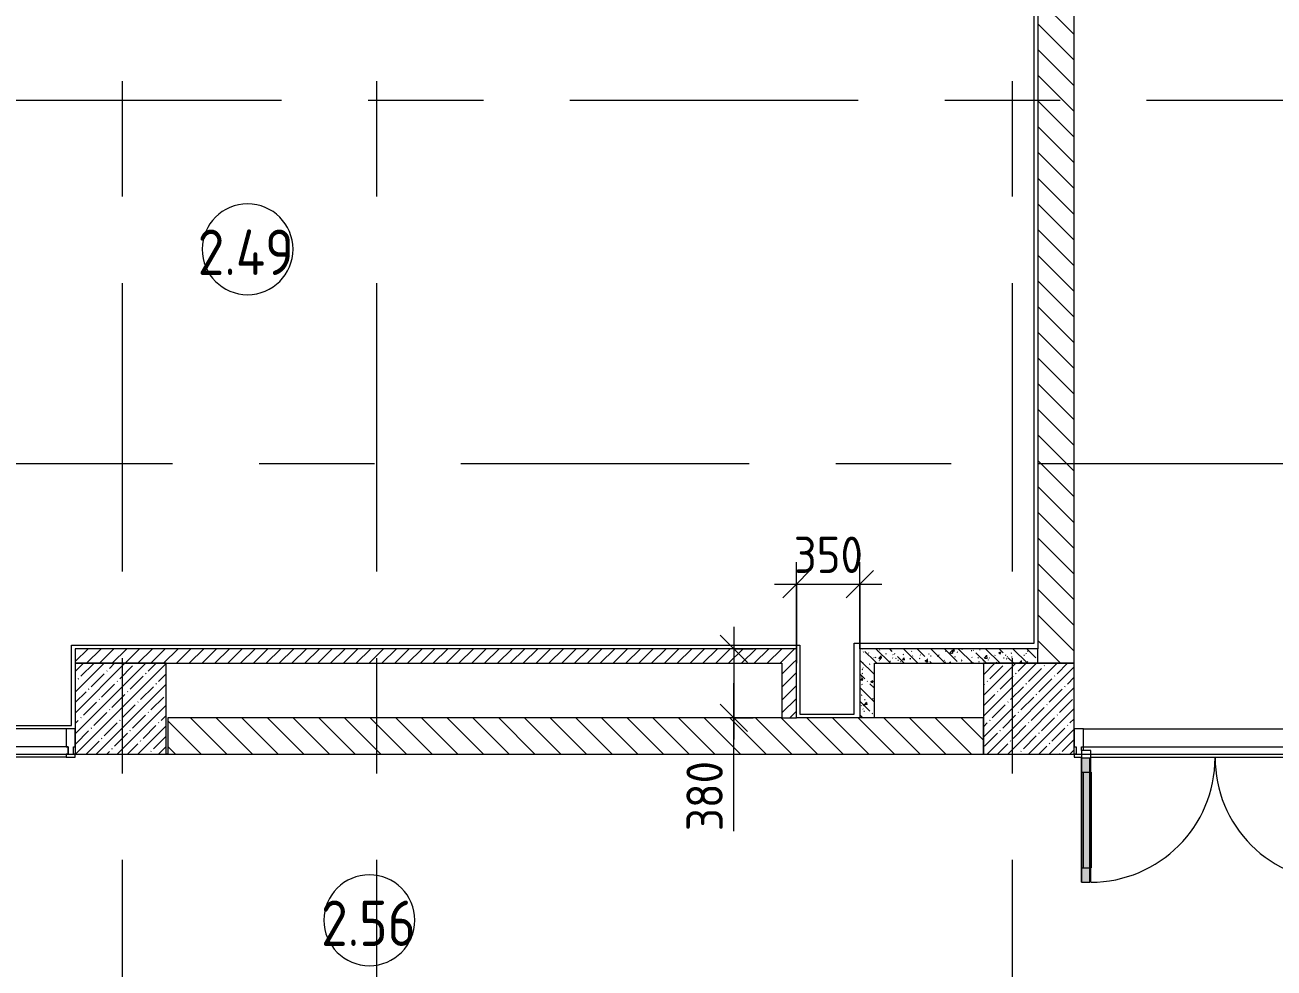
# Model space of a CAD drawing. Header units: millimetres. Extents: x 81037 to 284518, y -8553 to 29000.
# Drawn here: x 105273 to 112150, y 12223 to 17413 of the extents above; entities that cross this region are included whole.
import ezdxf

# ---------------------------------------------------------------- set-up
doc = ezdxf.new("R2010")
doc.units = ezdxf.units.MM
doc.linetypes.add('Осевая', pattern=[3175, 635, -476.25, 1587.5, -476.25])
for name, color, linetype, lineweight in [('A-ANNO-DIMS', 7, 'Continuous', 9), ('A-ANNO-DIMS-100', 7, 'Continuous', 9), ('A-AREA-IDEN', 7, 'Continuous', 9), ('A-GLAZ-CURT', 7, 'Continuous', 9), ('A-GLAZ-CWMG', 7, 'Continuous', 9), ('A-WALL-1', 7, 'Continuous', 13), ('I-WALL', 7, 'Continuous', 9), ('S-COLS', 7, 'Continuous', 9), ('Оси-2', 7, 'Осевая', 9)]:
    doc.layers.add(name, color=color, linetype=linetype, lineweight=lineweight)
for name, color, linetype, lineweight, true_color in [('A-DETL-GENF-1', 7, 'Continuous', 9, 0xe2e2e2), ('A-DETL-GENF-2', 7, 'Continuous', 9, 0xaaaaaa), ('A-DOOR-1', 7, 'Continuous', 9, 0xaaaaaa), ('A-FLOR-1', 7, 'Continuous', 9, 0xaaaaaa), ('I-WALL-1', 7, 'Continuous', 9, 0x787878)]:
    doc.layers.add(name, color=color, linetype=linetype, lineweight=lineweight, true_color=true_color)
doc.styles.add('GOST Common', font='GOST_Common.ttf', dxfattribs={"width": 0.9, "height": 250})
doc.styles.add('ISOCPEUR_1', font='isocpeur.ttf', dxfattribs={"width": 0.9, "height": 200})
doc.dimstyles.new('ISO-2_0_0_9К_Средний_округл2', dxfattribs={"dimscale": 304.8, "dimtxt": 199.196235, "dimasz": 0.492126, "dimexe": 0.393701, "dimexo": 0, "dimgap": 0, "dimtad": 1, "dimdec": 0, "dimrnd": 10, "dimzin": 0, "dimdsep": 46, "dimtxsty": 'ISOCPEUR_1', "dimblk1": 'OBLIQUE', "dimblk2": 'OBLIQUE', "dimsah": 1, "dimcen": 0.09, "dimdle": 0.393701, "dimazin": 0, "dimtfac": 1, "dimtdec": 4, "dimtix": 1, "dimtmove": 0, "dimatfit": 3, "dimfxl": 1, "dimtvp": 1, "dimtolj": 1, "dimtzin": 0, "dimarcsym": 2})
doc.dimstyles.new('ISO-2_0_0_9К_Средний_округл2_1', dxfattribs={"dimscale": 304.8, "dimtxt": 199.196235, "dimasz": 0.492126, "dimexe": 0.393701, "dimexo": 0, "dimgap": 0, "dimtad": 1, "dimdec": 0, "dimrnd": 10, "dimzin": 0, "dimdsep": 46, "dimtxsty": 'ISOCPEUR_1', "dimblk1": 'OBLIQUE', "dimblk2": 'OBLIQUE', "dimsah": 1, "dimcen": 0.09, "dimdle": 0.393701, "dimazin": 0, "dimtfac": 1, "dimtdec": 4, "dimtix": 1, "dimtmove": 1, "dimatfit": 3, "dimfxl": 1, "dimtvp": 1, "dimtolj": 1, "dimtzin": 0, "dimarcsym": 2})
pattern_1 = [(135, (0, 0), (-70.71068, -70.71068), [])]
pattern_2 = [(45, (0, 0), (-57.024626, 57.024626), []), (45, (57.025, 0), (-57.024626, 57.024626), [100.806, -20.161, 3.353, -16.808])]
pattern_3 = [(135, (0, 0), (-75.43415, -75.43415), [106.68, -17.78, 3.556, -17.78]), (135, (0, 75.39), (-75.43415, -75.43415), []), (50, (0, 0), (127.52922, -11.15758), [13.335, -146.685]), (355, (0, 0), (-24.66966, 133.74002), [10.668, -117.348]), (100.451, (10.63, -0.93), (102.85973, 122.58178), [11.333, -124.663]), (46.184, (0, 35.56), (189.75516, -29.43036), [20.002, -220.027]), (96.636, (15.81, 33.1), (166.1822, 173.1996), [17, -186.995]), (351.184, (0, 35.56), (166.18393, 173.19757), [16.002, -176.022]), (21, (17.78, 26.67), (106.130265, -71.58603), [13.335, -146.685]), (326, (17.78, 26.67), (43.26188, 128.93175), [10.668, -117.348]), (71.451, (26.62, 20.7), (149.39198, 57.34505), [11.333, -124.663]), (37.5, (0, 0), (2.162228, 59.188357), [3.353, -112.573, 3.353, -115.773, -117.792]), (37.5, (0, 0), (2.162228, 59.188357), [-235.052, 3.353, -114.44]), (7.5, (0, 0), (46.773857, 70.126152), [3.353, -64.567, 3.353, -109.906, -44.894]), (7.5, (0, 0), (46.773857, 70.126152), [-181.178, 3.353, -41.542]), (327.5, (-39.65, 0), (94.913671, -4.010093), [3.353, -41.097, 3.353, -135.331, -184.023]), (327.5, (-39.65, 0), (94.913671, -4.010093), [-183.134, 3.353, -180.67]), (317.5, (-57.43, 0), (103.69057, 17.79882), [3.353, -54.432, 3.353, -88.748, -130.683]), (317.5, (-57.43, 0), (103.69057, 17.79882), [-149.885, 3.353, -127.33])]
pattern_4 = [(45, (0, 0), (-35.35534, 35.35534), [])]

# ---------------------------------------------------------------- blocks, each defined once
blk = doc.blocks.new('Прямоугольный импост - Импост структурный с накладкой - 160мм Темный-30756008-План монтажа стен и перегородок 2 этажа в осях 23_33')
at = {"layer": 'A-GLAZ-CWMG'}
for p, q in [((-50, 0), (-50, 17)), ((-50, 17), (0, 17)), ((-40, 0), (-50, 0)), ((-40, -40), (-40, 0)), ((0, 0), (-10, 0)), ((-10, 0), (-10, -40)), ((0, 17), (0, 0)), ((-50, -140), (-50, -40)), ((-50, -40), (-40, -40)), ((-10, -40), (0, -40)), ((0, -40), (0, -140)), ((0, -140), (-50, -140))]:
    blk.add_line(p, q, dxfattribs=at)
blk = doc.blocks.new('Системная панель - Стекло - 40мм-32427251-План монтажа стен и перегородок 2 этажа в осях 23_33')
at = {"layer": 'A-GLAZ-CURT'}
h = blk.add_hatch(dxfattribs=at)
h.set_pattern_fill('FP_41', color=256, style=0, pattern_type=2)
h.set_pattern_definition([(45, (-104912.5, -13300), (-282.8427, 282.8427), [200, -600]), (45, (-105112.5, -13400), (-282.8427, 282.8427), [600, -200]), (45, (-104712.5, -13500), (-282.8427, 282.8427), [200, -600])])
h.paths.add_polyline_path([(-697.5, 0), (697.5, 0), (697.5, 40), (-697.5, 40)])
for p, q in [((697.5, 40), (-697.5, 40)), ((-697.5, 40), (-697.5, 0)), ((697.5, 0), (697.5, 40)), ((-697.5, 0), (697.5, 0))]:
    blk.add_line(p, q, dxfattribs=at)
blk = doc.blocks.new('Прямоугольный импост - Импост структурный с накладкой - 160мм Темный-32427249-План монтажа стен и перегородок 2 этажа в осях 23_33')
at = {"layer": 'A-GLAZ-CWMG'}
for p, q in [((105500, 13540), (104125, 13540)), ((105500, 13383), (104125, 13383))]:
    blk.add_line(p, q, dxfattribs=at)
blk = doc.blocks.new('Прямоугольный импост - Импост структурный с накладкой - 160мм Темный-32356295-План монтажа стен и перегородок 2 этажа в осях 23_33')
at = {"layer": 'A-GLAZ-CWMG'}
for p, q in [((-50, 40), (-50, 140)), ((-50, 140), (0, 140)), ((0, 140), (0, 40)), ((-40, 40), (-50, 40)), ((-40, 20), (-40, 40)), ((-10, 40), (-10, 0)), ((0, 40), (-10, 40)), ((-10, 0), (0, 0)), ((0, 0), (0, -17)), ((0, -17), (-40, -17))]:
    blk.add_line(p, q, dxfattribs=at)
blk = doc.blocks.new('Дверь_Витражная_остекление_ - ВВ-23-32429828-План монтажа стен и перегородок 2 этажа в осях 23_33')
at = {"layer": 'A-DETL-GENF-1'}
for points in [[(-637.5, 700), (-682.5, 700), (-682.5, 20), (-637.5, 20), (-637.5, 56)], [(687.5, 705), (687.5, 20), (732.5, 20), (732.5, 705)]]:
    blk.add_hatch(color=256, dxfattribs=at).paths.add_polyline_path(points)
at = {"layer": 'A-DETL-GENF-2'}
for p, q in [((-682.5, 700), (-637.5, 700)), ((-682.5, 700), (-682.5, 20)), ((-637.5, 700), (-682.5, 700)), ((-682.5, 700), (-682.5, 20)), ((-637.5, 700), (-637.5, 20)), ((-637.5, 20), (-637.5, 700)), ((732.5, 705), (687.5, 705)), ((687.5, 705), (687.5, 20)), ((732.5, 705), (687.5, 705)), ((687.5, 705), (687.5, 20)), ((732.5, 705), (732.5, 20)), ((732.5, 20), (732.5, 705)), ((-682.5, 620), (-637.5, 620)), ((-672.5, 620), (-672.5, 100)), ((-628.5, 620), (-628.5, 100)), ((678.5, 625), (678.5, 100)), ((732.5, 625), (687.5, 625)), ((722.5, 625), (722.5, 100)), ((-682.5, 100), (-637.5, 100)), ((732.5, 100), (687.5, 100)), ((-637.5, 20), (-682.5, 20)), ((-682.5, 20), (-637.5, 20))]:
    blk.add_line(p, q, dxfattribs=at)
at = {"layer": 'A-DOOR-1'}
for p, q in [((-682.5, 700), (-682.5, 20)), ((682.5, 705), (682.5, 20)), ((-682.5, 20), (-732.5, 20)), ((-732.5, 20), (-732.5, -20)), ((-682.5, -20), (-682.5, 20)), ((732.5, 20), (682.5, 20)), ((682.5, 20), (682.5, -20)), ((732.5, -20), (732.5, 20)), ((-732.5, -20), (-682.5, -20)), ((682.5, -20), (732.5, -20))]:
    blk.add_line(p, q, dxfattribs=at)
for centre, radius, start, end in [((-682.5, 20), 680, 360, 90), ((682.5, 20), 685, 90, 180)]:
    blk.add_arc(centre, radius, start, end, dxfattribs=at)
blk = doc.blocks.new('Прямоугольный импост - Импост структурный с накладкой - 160мм Темный-32428730-План монтажа стен и перегородок 2 этажа в осях 23_33')
at = {"layer": 'A-GLAZ-CWMG'}
for p, q in [((111100.5, 13540), (112545.5, 13540)), ((111100.5, 13420), (111100.5, 13440)), ((111100.5, 13440), (112545.5, 13440)), ((112545.5, 13440), (112545.5, 13420)), ((111140.5, 13400), (112505.5, 13400)), ((111140.5, 13383), (112505.5, 13383))]:
    blk.add_line(p, q, dxfattribs=at)
blk = doc.blocks.new('Марка_Помещения - Номер-25198446-План монтажа стен и перегородок 2 этажа в осях 23_33')
at = {"layer": 'A-AREA-IDEN'}
for start, end in [(360, 180), (180, 360)]:
    blk.add_arc((0, 0), 2.5, start, end, dxfattribs=at)
blk = doc.blocks.new('DIMBLOCK60-План монтажа стен и перегородок 2 этажа в осях 23_33')
at = {"layer": 'A-ANNO-DIMS-100'}
for p, q in [((109520, 13900), (109520, 14455.7)), ((109870, 13980), (109870, 14455.7)), ((109400, 14335.7), (109990, 14335.7)), ((109520, 14335.7), (109520, 13900)), ((109870, 14335.7), (109870, 13980))]:
    blk.add_line(p, q, dxfattribs=at)
at = {"layer": 'A-ANNO-DIMS-100', "lineweight": 20}
for p, q in [((109520, 14335.7), (109595, 14410.7)), ((109870, 14335.7), (109945, 14410.7)), ((109520, 14335.7), (109445, 14260.7)), ((109870, 14335.7), (109795, 14260.7))]:
    blk.add_line(p, q, dxfattribs=at)
at = {"layer": 'A-ANNO-DIMS-100', "color": 0, "insert": (109505.4, 14597), "char_height": 200, "width": 455.087, "attachment_point": 1, "line_spacing_factor": 1.149209, "style": 'ISOCPEUR_1'}
blk.add_mtext('350', dxfattribs=at)
blk = doc.blocks.new('_Oblique')
at = {"color": 0, "linetype": 'ByBlock', "lineweight": -2}
blk.add_line((-0.5, -0.5), (0.5, 0.5), dxfattribs=at)
blk = doc.blocks.new('DIMBLOCK61-План монтажа стен и перегородок 2 этажа в осях 23_33')
at = {"layer": 'A-ANNO-DIMS-100'}
for p, q in [((109176.3, 14100), (109176.3, 13480)), ((109282.4, 13980), (109056.3, 13980)), ((109176.3, 13980), (109282.4, 13980)), ((109176.3, 13455.4), (109176.3, 13790)), ((109282.4, 13600), (109056.3, 13600)), ((109176.3, 13600), (109282.4, 13600)), ((109176.3, 12976.2), (109176.3, 13455.4))]:
    blk.add_line(p, q, dxfattribs=at)
at = {"layer": 'A-ANNO-DIMS-100', "lineweight": 20}
for p, q in [((109176.3, 13980), (109101.3, 14055)), ((109176.3, 13980), (109251.3, 13905)), ((109176.3, 13600), (109101.3, 13675)), ((109176.3, 13600), (109251.3, 13525))]:
    blk.add_line(p, q, dxfattribs=at)
at = {"layer": 'A-ANNO-DIMS-100', "color": 0, "insert": (108915, 12976.2), "char_height": 200, "width": 455.087, "attachment_point": 1, "rotation": 90, "line_spacing_factor": 1.149209, "style": 'ISOCPEUR_1'}
blk.add_mtext('380', dxfattribs=at)

msp = doc.modelspace()

# ---------------------------------------------------------------- hatches: boundary and pattern name
at = {"layer": 'I-WALL'}
h = msp.add_hatch(dxfattribs=at)
h.set_pattern_fill('FP_4', color=256, style=0, pattern_type=2)
h.set_pattern_definition(pattern_1)
h.paths.add_polyline_path([(110927.7, 13900), (111050, 13900), (111050, 20900), (110850, 20900), (110850, 13900)])
h = msp.add_hatch(dxfattribs=at)
h.set_pattern_fill('FP_5', color=256, style=0, pattern_type=2)
h.set_pattern_definition(pattern_4)
h.paths.add_polyline_path([(109440, 13900), (109520, 13900), (109520, 13980), (105550, 13980), (105550, 13900), (109299.4, 13900)])
h = msp.add_hatch(dxfattribs=at)
h.set_pattern_fill('FP_5', color=256, style=0, pattern_type=2)
h.set_pattern_definition(pattern_4)
h.paths.add_polyline_path([(109520, 13600), (109520, 13900), (109440, 13900), (109440, 13600)])
h = msp.add_hatch(dxfattribs=at)
h.set_pattern_fill('FP_4', color=256, style=0, pattern_type=2)
h.set_pattern_definition(pattern_1)
h.paths.add_polyline_path([(110550, 13400), (110550, 13600), (106060, 13600), (106060, 13400), (109299.4, 13400)])
at = {"layer": 'I-WALL-1'}
h = msp.add_hatch(dxfattribs=at)
h.set_pattern_fill('FP_19', color=256, style=0, pattern_type=2)
h.set_pattern_definition(pattern_3)
h.paths.add_polyline_path([(109950, 13600), (109950, 13980), (109870, 13980), (109870, 13600)])
h = msp.add_hatch(dxfattribs=at)
h.set_pattern_fill('FP_19', color=256, style=0, pattern_type=2)
h.set_pattern_definition(pattern_3)
h.paths.add_polyline_path([(109950.8, 13900), (110850, 13900), (110850, 13980), (109950, 13980), (109950, 13900)])
at = {"layer": 'S-COLS'}
h = msp.add_hatch(dxfattribs=at)
h.set_pattern_fill('FP_2', color=256, style=0, pattern_type=2)
h.set_pattern_definition(pattern_2)
h.paths.add_polyline_path([(105550, 13400), (106050, 13400), (106050, 13900), (105550, 13900), (105550, 13437.1)])
h = msp.add_hatch(dxfattribs=at)
h.set_pattern_fill('FP_2', color=256, style=0, pattern_type=2)
h.set_pattern_definition(pattern_2)
h.paths.add_polyline_path([(110602.1, 13400), (111050, 13400), (111050, 13900), (110550, 13900), (110550, 13400)])

# ---------------------------------------------------------------- linework, layer by layer
at = {"layer": 'A-FLOR-1'}
for p, q in [((110829, 14011), (110829, 20308)), ((105530, 13557), (105530, 14000)), ((105530, 14000), (109540, 14000)), ((109540, 14000), (109540, 13620)), ((109839, 13620), (109839, 14011)), ((109839, 14011), (110829, 14011)), ((109540, 13620), (109839, 13620)), ((102655, 13557), (105530, 13557)), ((106060, 13400), (106050, 13400)), ((111050, 13400.5), (111060.5, 13400.5))]:
    msp.add_line(p, q, dxfattribs=at)
at = {"layer": 'A-WALL-1'}
for p, q in [((110850, 13900), (110850, 13980)), ((109440, 13600), (109520, 13600))]:
    msp.add_line(p, q, dxfattribs=at)
at = {"layer": 'I-WALL'}
for p, q in [((110850, 20900), (110850, 13980)), ((111050, 13900), (111050, 20900)), ((109520, 13980), (105550, 13980)), ((105550, 13980), (105550, 13900)), ((109520, 13600), (109520, 13980)), ((109870, 13980), (109870, 13600)), ((110850, 13980), (109870, 13980)), ((105550, 13900), (109440, 13900)), ((109440, 13900), (109440, 13600)), ((109950, 13600), (109950, 13900)), ((109950, 13900), (111050, 13900)), ((109440, 13600), (106060, 13600)), ((106060, 13600), (106060, 13400)), ((110550, 13600), (109520, 13600)), ((110550, 13400), (110550, 13600)), ((106060, 13400), (110550, 13400))]:
    msp.add_line(p, q, dxfattribs=at)
at = {"layer": 'S-COLS'}
for p, q in [((106050, 13900), (105550, 13900)), ((105550, 13900), (105550, 13400)), ((106050, 13400), (106050, 13900)), ((110850, 13900), (110550, 13900)), ((110550, 13900), (110550, 13600)), ((111050, 13900), (110850, 13900)), ((111050, 13400), (111050, 13900)), ((110550, 13600), (110550, 13400)), ((105550, 13400), (106050, 13400)), ((110550, 13400), (111050, 13400))]:
    msp.add_line(p, q, dxfattribs=at)
at = {"layer": 'Оси-2'}
for p, q in [((105810, 593.7), (105810, 19528.3)), ((107210, 593.7), (107210, 19528.3)), ((110710, 593.7), (110710, 19528.3)), ((84936.7, 17000), (122760, 17000)), ((84336.7, 15000), (122160, 15000)), ((84336.7, 13400), (119719, 13400))]:
    msp.add_line(p, q, dxfattribs=at)

# ---------------------------------------------------------------- block references
at = {"layer": 'A-AREA-IDEN', "xscale": 99.99999999999993, "yscale": 99.99999999999993, "zscale": 99.99999999999993}
for p in [(106498.9, 16178.5), (107169.1, 12485.7)]:
    msp.add_blockref('Марка_Помещения - Номер-25198446-План монтажа стен и перегородок 2 этажа в осях 23_33', p, dxfattribs=at)
at = {"layer": 'A-DOOR-1', "rotation": 180}
msp.add_blockref('Дверь_Витражная_остекление_ - ВВ-23-32429828-План монтажа стен и перегородок 2 этажа в осях 23_33', (111823, 13400), dxfattribs=at)
at = {"layer": 'A-GLAZ-CURT'}
msp.add_blockref('Системная панель - Стекло - 40мм-32427251-План монтажа стен и перегородок 2 этажа в осях 23_33', (104812.5, 13400), dxfattribs=at)
at = {"layer": 'A-GLAZ-CWMG'}
for name in ['Прямоугольный импост - Импост структурный с накладкой - 160мм Темный-32427249-План монтажа стен и перегородок 2 этажа в осях 23_33', 'Прямоугольный импост - Импост структурный с накладкой - 160мм Темный-32428730-План монтажа стен и перегородок 2 этажа в осях 23_33']:
    msp.add_blockref(name, (0, 0), dxfattribs=at)
at = {"layer": 'A-GLAZ-CWMG', "extrusion": (0, 0, -1), "rotation": 180}
msp.add_blockref('Прямоугольный импост - Импост структурный с накладкой - 160мм Темный-30756008-План монтажа стен и перегородок 2 этажа в осях 23_33', (-105550, 13400), dxfattribs=at)
at = {"layer": 'A-GLAZ-CWMG', "extrusion": (0, 0, -1)}
msp.add_blockref('Прямоугольный импост - Импост структурный с накладкой - 160мм Темный-32356295-План монтажа стен и перегородок 2 этажа в осях 23_33', (-111050.5, 13400), dxfattribs=at)

# ---------------------------------------------------------------- texts
at = {"layer": 'A-AREA-IDEN', "char_height": 250, "attachment_point": 1, "style": 'GOST Common'}
for s, insert, width in [('2.49', (106224.1, 16287.1), 685.443), ('2.56', (106903.3, 12594.3), 663.797)]:
    msp.add_mtext(s, dxfattribs=dict(at, insert=insert, width=width))

# ---------------------------------------------------------------- dimensions: what is measured, and where the dimension line sits
at = {"layer": 'A-ANNO-DIMS'}
dim = msp.add_linear_dim(base=(109870, 14335.7), p1=(109520, 13900), p2=(109870, 13980), dimstyle='ISO-2_0_0_9К_Средний_округл2', override={"dimpost": '<>', "dimfxl": 359.026461}, dxfattribs=at)
dim.commit()
dim.dimension.update_dxf_attribs({"geometry": 'DIMBLOCK60-План монтажа стен и перегородок 2 этажа в осях 23_33', "text_midpoint": (109695, 14435.7)})
dim = msp.add_linear_dim(base=(109176.3, 13600), p1=(109282.4, 13980), p2=(109282.4, 13600), angle=90, dimstyle='ISO-2_0_0_9К_Средний_округл2_1', override={"dimpost": '<>', "dimfxl": 380}, dxfattribs=at)
dim.commit()
dim.dimension.update_dxf_attribs({"geometry": 'DIMBLOCK61-План монтажа стен и перегородок 2 этажа в осях 23_33', "text_midpoint": (109048.4, 13203.7), "dimtype": 160, "text_rotation": 90})

doc.saveas('drawing.dxf')
